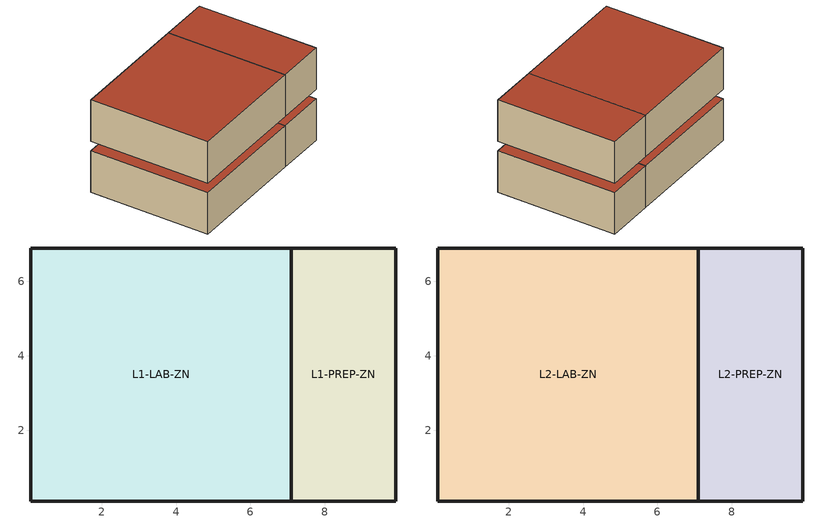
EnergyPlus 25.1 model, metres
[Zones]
L1-LAB-ZN
 floor ground (EW3B08-ConstructionSet Floor): 0.1,0.1 0.1,6.9 7.1,6.9 7.1,0.1 z0
 wall outside (EW3B08-ConstructionSet Wall): 0.1,6.9 0.1,0.1 7.1,0.1 7.1,6.9 0.1,6.9 z0:2.44
 roof outside (EW3B08-ConstructionSet Roof): 7.1,0.1 7.1,6.9 0.1,6.9 0.1,0.1 z2.44
L1-PREP-ZN
 floor ground (EW3B08-ConstructionSet Floor): 7.1,0.1 7.1,6.9 9.9,6.9 9.9,0.1 z0
 wall outside (EW3B08-ConstructionSet Wall): 7.1,0.1 9.9,0.1 9.9,6.9 7.1,6.9 7.1,0.1 z0:2.44
 roof outside (EW3B08-ConstructionSet Roof): 9.9,0.1 9.9,6.9 7.1,6.9 7.1,0.1 z2.44
L2-LAB-ZN
 floor adiabatic (EW3B08-ConstructionSet Floor): 0.1,0.1 0.1,6.9 7.1,6.9 7.1,0.1 z3
 wall outside (EW3B08-ConstructionSet Wall): 0.1,6.9 0.1,0.1 7.1,0.1 7.1,6.9 0.1,6.9 z3:5.44
 roof outside (EW3B08-ConstructionSet Roof): 7.1,0.1 7.1,6.9 0.1,6.9 0.1,0.1 z5.44
L2-PREP-ZN
 floor adiabatic (EW3B08-ConstructionSet Floor): 7.1,0.1 7.1,6.9 9.9,6.9 9.9,0.1 z3
 wall outside (EW3B08-ConstructionSet Wall): 7.1,6.9 7.1,0.1 9.9,0.1 9.9,6.9 7.1,6.9 z3:5.44
 roof outside (EW3B08-ConstructionSet Roof): 9.9,0.1 9.9,6.9 7.1,6.9 7.1,0.1 z5.44
[Building]
multi-cli-3-revit-archicad-openstudio-task-08-windows
[Material] Thermal Absorptance=0.9; Solar Absorptance=0.7; Visible Absorptance=0.7
Name | Roughness | Thickness {m} | Conductivity {W/m-K} | Density {kg/m3} | Specific Heat {J/kg-K}
EW Floor Slab | MediumRough | 0.18 | 1.4 | 2200 | 900
EW Roof Insulation | MediumSmooth | 0.24 | 0.055 | 120 | 1000
EW Wall Insulation | MediumSmooth | 0.2 | 0.08 | 160 | 900
[Construction]
EW3B08-ConstructionSet Floor: EW Floor Slab
EW3B08-ConstructionSet Roof: EW Roof Insulation
EW3B08-ConstructionSet Wall: EW Wall Insulation
[Zone] Multiplier=1; Part of Total Floor Area=Yes
L1-LAB-ZN; L1-PREP-ZN; L2-LAB-ZN; L2-PREP-ZN
[Space]
Name | Zone
L1-LAB | L1-LAB-ZN
L1-PREP | L1-PREP-ZN
L2-LAB | L2-LAB-ZN
L2-PREP | L2-PREP-ZN
[Lights] Design Level Calculation Method=Watts/Area; Fraction Replaceable=1
Name | Zone or ZoneList or Space or SpaceList | Schedule | Watts per Floor Area {W/m2}
L1-LAB Lights | L1-LAB | L1-LAB LabHighEquipment | 12
L1-PREP Lights | L1-PREP | L1-PREP PrepMediumEquipment | 10
L2-LAB Lights | L2-LAB | L2-LAB LabHighEquipment | 12
L2-PREP Lights | L2-PREP | L2-PREP PrepMediumEquipment | 10
[People] Number of People Calculation Method=People/Area; Fraction Radiant=0.3; Activity Level Schedule=Occupant Activity 120W
Name | Zone or ZoneList or Space or SpaceList | Number of People Schedule | People per Floor Area {person/m2}
L1-LAB People | L1-LAB | L1-LAB LabHighEquipment | 0.08
L1-PREP People | L1-PREP | L1-PREP PrepMediumEquipment | 0.05
L2-LAB People | L2-LAB | L2-LAB LabHighEquipment | 0.08
L2-PREP People | L2-PREP | L2-PREP PrepMediumEquipment | 0.05
[ElectricEquipment] Design Level Calculation Method=Watts/Area
Name | Zone or ZoneList or Space or SpaceList | Schedule | Watts per Floor Area {W/m2}
L1-LAB Equipment | L1-LAB | L1-LAB LabHighEquipment | 45
L1-PREP Equipment | L1-PREP | L1-PREP PrepMediumEquipment | 25
L2-LAB Equipment | L2-LAB | L2-LAB LabHighEquipment | 45
L2-PREP Equipment | L2-PREP | L2-PREP PrepMediumEquipment | 25
[ZoneControl:Thermostat] Temperature Difference Between Cutout And Setpoint {deltaC}=0
Name | Zone or ZoneList | Control Type Schedule | Control 1
L1-LAB-ZN Thermostat | L1-LAB-ZN | L1-LAB-ZN Thermostat Schedule | L1-LAB Thermostat
L1-PREP-ZN Thermostat | L1-PREP-ZN | L1-PREP-ZN Thermostat Schedule | L1-PREP Thermostat
L2-LAB-ZN Thermostat | L2-LAB-ZN | L2-LAB-ZN Thermostat Schedule | L2-LAB Thermostat
L2-PREP-ZN Thermostat | L2-PREP-ZN | L2-PREP-ZN Thermostat Schedule | L2-PREP Thermostat
[ThermostatSetpoint:DualSetpoint] Heating Setpoint Temperature Schedule=Heating Setpoint 20.0C; Cooling Setpoint Temperature Schedule=Cooling Setpoint 24.0C
L1-LAB Thermostat; L1-PREP Thermostat; L2-LAB Thermostat; L2-PREP Thermostat
[ZoneVentilation:DesignFlowRate] Design Flow Rate Calculation Method=Flow/Person
Name | Zone or ZoneList or Space or SpaceList | Schedule | Flow Rate per Person {m3/s-person}
L1-LAB-ZN Ventilation per Person | L1-LAB-ZN | L1-LAB LabHighEquipment | 0.015
L1-PREP-ZN Ventilation per Person | L1-PREP-ZN | L1-PREP PrepMediumEquipment | 0.01
L2-LAB-ZN Ventilation per Person | L2-LAB-ZN | L2-LAB LabHighEquipment | 0.015
L2-PREP-ZN Ventilation per Person | L2-PREP-ZN | L2-PREP PrepMediumEquipment | 0.01
[Schedule:Day:Interval]
Schedule Day 4; Schedule Day 6: No, 06:00, 0.1, 08:00, 0.6, 18:00, 1, 22:00, 0.3, 24:00, 0.1
Schedule Day 3: No, 24:00, 120
Schedule Day 1: No, 24:00, 20
Schedule Day 2: No, 24:00, 24
Schedule Day 5; Schedule Day 7: No, 06:00, 0.05, 08:00, 0.4, 18:00, 0.75, 22:00, 0.15, 24:00, 0.05
[Schedule:Week:Daily]
L1-LAB LabHighEquipment Week Rule - Jan1-Dec31: Schedule Day 4, Schedule Day 4, Schedule Day 4, Schedule Day 4, Schedule Day 4, Schedule Day 4, Schedule Day 4, Schedule Day 4, Schedule Day 4, Schedule Day 4, Schedule Day 4, Schedule Day 4
Occupant Activity 120W Week Rule - Jan1-Dec31: Schedule Day 3, Schedule Day 3, Schedule Day 3, Schedule Day 3, Schedule Day 3, Schedule Day 3, Schedule Day 3, Schedule Day 3, Schedule Day 3, Schedule Day 3, Schedule Day 3, Schedule Day 3
Heating Setpoint 20.0C Week Rule - Jan1-Dec31: Schedule Day 1, Schedule Day 1, Schedule Day 1, Schedule Day 1, Schedule Day 1, Schedule Day 1, Schedule Day 1, Schedule Day 1, Schedule Day 1, Schedule Day 1, Schedule Day 1, Schedule Day 1
Cooling Setpoint 24.0C Week Rule - Jan1-Dec31: Schedule Day 2, Schedule Day 2, Schedule Day 2, Schedule Day 2, Schedule Day 2, Schedule Day 2, Schedule Day 2, Schedule Day 2, Schedule Day 2, Schedule Day 2, Schedule Day 2, Schedule Day 2
L1-PREP PrepMediumEquipment Week Rule - Jan1-Dec31: Schedule Day 5, Schedule Day 5, Schedule Day 5, Schedule Day 5, Schedule Day 5, Schedule Day 5, Schedule Day 5, Schedule Day 5, Schedule Day 5, Schedule Day 5, Schedule Day 5, Schedule Day 5
L2-LAB LabHighEquipment Week Rule - Jan1-Dec31: Schedule Day 6, Schedule Day 6, Schedule Day 6, Schedule Day 6, Schedule Day 6, Schedule Day 6, Schedule Day 6, Schedule Day 6, Schedule Day 6, Schedule Day 6, Schedule Day 6, Schedule Day 6
L2-PREP PrepMediumEquipment Week Rule - Jan1-Dec31: Schedule Day 7, Schedule Day 7, Schedule Day 7, Schedule Day 7, Schedule Day 7, Schedule Day 7, Schedule Day 7, Schedule Day 7, Schedule Day 7, Schedule Day 7, Schedule Day 7, Schedule Day 7
[Schedule:Year]
L1-LAB LabHighEquipment: L1-LAB LabHighEquipment Week Rule - Jan1-Dec31, 1, 1, 12, 31
Occupant Activity 120W: Occupant Activity 120W Week Rule - Jan1-Dec31, 1, 1, 12, 31
Heating Setpoint 20.0C: Heating Setpoint 20.0C Week Rule - Jan1-Dec31, 1, 1, 12, 31
Cooling Setpoint 24.0C: Cooling Setpoint 24.0C Week Rule - Jan1-Dec31, 1, 1, 12, 31
L1-PREP PrepMediumEquipment: L1-PREP PrepMediumEquipment Week Rule - Jan1-Dec31, 1, 1, 12, 31
L2-LAB LabHighEquipment: L2-LAB LabHighEquipment Week Rule - Jan1-Dec31, 1, 1, 12, 31
L2-PREP PrepMediumEquipment: L2-PREP PrepMediumEquipment Week Rule - Jan1-Dec31, 1, 1, 12, 31
[Schedule:Compact]
L1-LAB-ZN Thermostat Schedule; L1-PREP-ZN Thermostat Schedule; L2-LAB-ZN Thermostat Schedule; L2-PREP-ZN Thermostat Schedule: Through: 12/31, For: AllDays, Until: 24:00, 4
